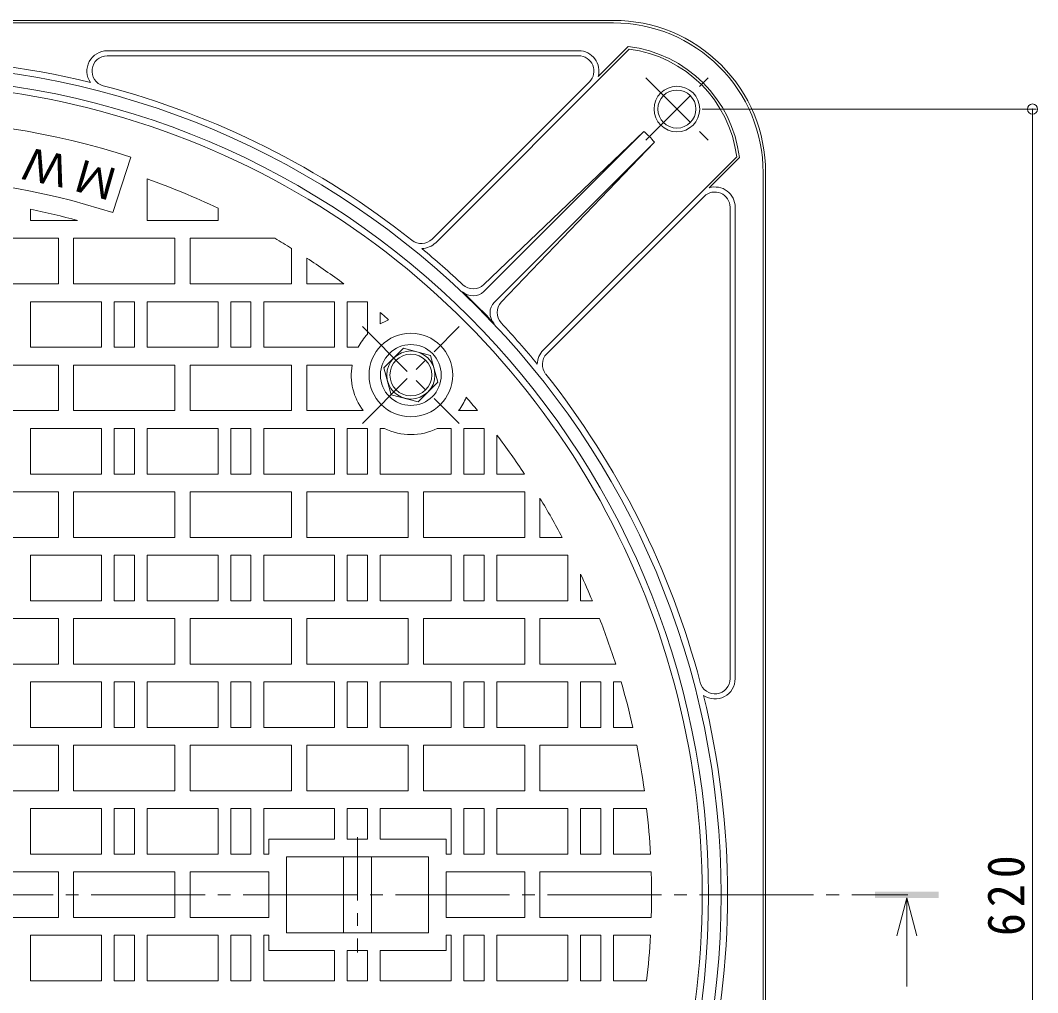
# Model space of a CAD drawing. Units: millimetres, scale not verified. Extents: x -911 to 950, y -675 to 698.
# Drawn here: x -316.2 to 85.1, y 290.6 to 674.2 of the extents above; entities that cross this region are included whole.
import ezdxf
from ezdxf.enums import TextEntityAlignment as Align

# ---------------------------------------------------------------- set-up
doc = ezdxf.new("R2010")
doc.units = ezdxf.units.MM
doc.header["$LTSCALE"] = 5
doc.header["$PDMODE"] = 32
doc.header["$PDSIZE"] = 4
doc.linetypes.add('CHAIN1', pattern=[8, 5, -1, 1, -1])
doc.linetypes.add('CHAIN2', pattern=[12, 9, -1, 1, -1])
for name, color, linetype, lineweight in [('E-0', 4, 'Continuous', 9), ('E-1', 2, 'Continuous', 9), ('E-2', 3, 'Continuous', 9), ('E-4', 7, 'Continuous', 9), ('E-A', 2, 'Continuous', 9)]:
    doc.layers.add(name, color=color, linetype=linetype, lineweight=lineweight)
doc.styles.add('ＭＳ ゴシック', font='')
doc.styles.get('ＭＳ ゴシック').set_extended_font_data('MS Gothic')

msp = doc.modelspace()

# ---------------------------------------------------------------- linework, layer by layer
at = {"layer": 'E-0', "color": 7, "linetype": 'CHAIN2'}
msp.add_line((-768.309, 329.195), (33.786, 329.195), dxfattribs=at)
at = {"layer": 'E-0'}
for q in [(29.453, 312.945), (37.453, 312.945), (33.453, 292.945)]:
    msp.add_line((33.453, 327.945), q, dxfattribs=at)
msp.add_solid([(20.953, 327.945), (45.953, 327.945), (20.953, 330.445), (45.953, 330.445)], dxfattribs=at)
at = {"layer": 'E-1'}
for p, q in [((-82.261, 674.195), (-652.261, 674.195)), ((-82.261, 673.195), (-652.261, 673.195)), ((-96.002, 662.195), (-281.991, 662.195)), ((-152.411, 586.472), (-76.08, 662.804)), ((-88.314, 651.984), (-76.442, 663.855)), ((-96.002, 660.195), (-281.991, 660.195)), ((-91.759, 649.952), (-153.825, 587.886)), ((-133.464, 567.235), (-70.32, 630.379)), ((-133.411, 569.942), (-70.32, 630.379)), ((-129.222, 562.993), (-66.078, 626.136)), ((-66.078, 626.136), (-126.514, 563.045)), ((-109.985, 544.045), (-33.653, 620.377)), ((-44.473, 608.143), (-32.601, 620.015)), ((-23.261, 614.195), (-23.261, 329.195)), ((-22.261, 614.195), (-22.262, 44.195)), ((-46.504, 604.698), (-108.57, 542.631)), ((-36.261, 600.455), (-36.262, 414.465)), ((-34.261, 600.455), (-34.262, 414.465)), ((-23.262, 44.194), (-23.261, 329.194))]:
    msp.add_line(p, q, dxfattribs=at)
at = {"layer": 'E-1', "linetype": 'CHAIN1'}
for p, q in [((-69.568, 651.502), (-44.954, 626.888)), ((-69.568, 626.888), (-44.954, 651.502))]:
    msp.add_line(p, q, dxfattribs=at)
at = {"layer": 'E-1'}
for radius in [9, 7.5]:
    msp.add_circle((-57.261, 639.195), radius, dxfattribs=at)
for centre, radius, start, end in [((-82.261, 614.195), 60, 359.99986, 90), ((-82.261, 614.195), 59, 359.99986, 90), ((-281.991, 654.195), 8, 90, 214.3427), ((-96.002, 654.195), 8, 343.95441, 90), ((-82.261, 614.195), 50, 6.68396, 83.31656), ((-82.261, 614.195), 49, 7.24815, 82.75238), ((-367.261, 329.195), 330, 76.20911, 103.7908), ((-281.991, 654.195), 6, 90, 255.29909), ((-96.002, 654.195), 6, 315, 90), ((-367.261, 329.195), 327.5, 0, 180), ((-367.261, 329.195), 322.5, 0, 180), ((-367.261, 329.195), 330, 51.4938, 75.2986), ((-96.404, 600.053), 40, 40.69878, 49.30122), ((-42.261, 600.455), 6, 0, 135), ((-42.261, 600.455), 8, 0, 106.04559), ((-158.068, 592.129), 6, 231.49385, 315), ((-158.068, 592.129), 8, 271.3186, 315), ((-367.261, 329.195), 329.896, 46.85538, 50.60391), ((-137.561, 574.275), 6, 226.85492, 313.76935), ((-137.707, 571.477), 6, 226.54501, 315), ((-367.261, 329.195), 327.76, 43.45467, 46.54514), ((-124.979, 558.749), 6, 135, 223.45499), ((-122.181, 558.894), 6, 136.23065, 223.14508), ((-367.261, 329.195), 329.896, 39.39609, 43.14442), ((-104.328, 538.388), 8, 135, 178.6814), ((-104.328, 538.388), 6, 135, 218.50615), ((-367.261, 329.195), 330, 14.70132, 38.5062), ((-42.261, 414.465), 6, 194.70128, 0), ((-42.261, 414.465), 8, 235.65877, 0), ((-367.261, 329.195), 330, 359.99997, 13.7908), ((-367.261, 329.195), 327.5, 179.99987, 359.99987), ((-367.261, 329.195), 322.5, 179.99987, 359.99987), ((-367.261, 329.195), 330, 346.20906, 359.9999)]:
    msp.add_arc(centre, radius, start, end, dxfattribs=at)
at = {"layer": 'E-2'}
for p, q in [((-279.809, 598.344), (-272.702, 620.218)), ((-266.261, 611.682), (-266.261, 595.195)), ((-312.261, 599.66), (-312.261, 595.195)), ((-238.261, 600.044), (-238.261, 595.195)), ((-312.261, 595.195), (-293.64, 595.195)), ((-266.261, 595.195), (-238.261, 595.195)), ((-295.261, 570.195), (-295.261, 588.195)), ((-249.261, 570.195), (-249.261, 588.195)), ((-215.87, 588.195), (-249.261, 588.195)), ((-209.261, 570.195), (-209.261, 584.217)), ((-203.261, 570.195), (-203.261, 580.4)), ((-341.261, 570.195), (-301.261, 570.195)), ((-295.261, 570.195), (-255.261, 570.195)), ((-249.261, 570.195), (-209.261, 570.195)), ((-203.261, 570.195), (-188.602, 570.195)), ((-312.261, 563.195), (-284.261, 563.195)), ((-312.261, 563.195), (-312.261, 545.195)), ((-284.261, 563.195), (-284.261, 545.195)), ((-279.261, 563.195), (-279.261, 545.195)), ((-271.261, 563.195), (-279.261, 563.195)), ((-271.261, 563.195), (-271.261, 545.195)), ((-266.261, 563.195), (-238.261, 563.195)), ((-266.261, 563.195), (-266.261, 545.195)), ((-238.261, 563.195), (-238.261, 545.195)), ((-233.261, 563.195), (-233.261, 545.195)), ((-225.261, 563.195), (-233.261, 563.195)), ((-225.261, 563.195), (-225.261, 545.195)), ((-220.261, 563.195), (-192.261, 563.195)), ((-220.261, 563.195), (-220.261, 545.195)), ((-192.261, 563.195), (-192.261, 545.195)), ((-187.261, 563.195), (-187.261, 545.195)), ((-179.527, 563.195), (-187.261, 563.195)), ((-179.261, 562.981), (-179.261, 550.417)), ((-174.261, 558.871), (-174.261, 554.425)), ((-312.261, 545.195), (-284.261, 545.195)), ((-271.261, 545.195), (-279.261, 545.195)), ((-266.261, 545.195), (-238.261, 545.195)), ((-225.261, 545.195), (-233.261, 545.195)), ((-220.261, 545.195), (-192.261, 545.195)), ((-182.999, 545.195), (-187.261, 545.195)), ((-295.261, 520.195), (-295.261, 538.195)), ((-249.261, 520.195), (-249.261, 538.195)), ((-203.261, 520.195), (-203.261, 538.195)), ((-185.368, 538.195), (-203.261, 538.195)), ((-341.261, 520.195), (-301.261, 520.195)), ((-295.261, 520.195), (-255.261, 520.195)), ((-249.261, 520.195), (-209.261, 520.195)), ((-203.261, 520.195), (-181.03, 520.195)), ((-143.371, 520.195), (-135.92, 520.195)), ((-312.261, 513.195), (-284.261, 513.195)), ((-312.261, 513.195), (-312.261, 495.195)), ((-284.261, 513.195), (-284.261, 495.195)), ((-279.261, 513.195), (-279.261, 495.195)), ((-271.261, 513.195), (-279.261, 513.195)), ((-271.261, 513.195), (-271.261, 495.195)), ((-266.261, 513.195), (-238.261, 513.195)), ((-266.261, 513.195), (-266.261, 495.195)), ((-238.261, 513.195), (-238.261, 495.195)), ((-233.261, 513.195), (-233.261, 495.195)), ((-225.261, 513.195), (-233.261, 513.195)), ((-225.261, 513.195), (-225.261, 495.195)), ((-220.261, 513.195), (-192.261, 513.195)), ((-220.261, 513.195), (-220.261, 495.195)), ((-192.261, 513.195), (-192.261, 495.195)), ((-187.261, 513.195), (-187.261, 495.195)), ((-179.261, 513.195), (-187.261, 513.195)), ((-179.261, 513.195), (-179.261, 495.195)), ((-174.261, 513.195), (-174.261, 495.195)), ((-174.261, 513.195), (-172.625, 513.195)), ((-151.775, 513.195), (-146.261, 513.195)), ((-146.261, 513.195), (-146.261, 495.195)), ((-141.261, 513.195), (-141.261, 495.195)), ((-133.261, 513.195), (-141.261, 513.195)), ((-133.261, 513.195), (-133.261, 495.195)), ((-128.262, 510.521), (-128.262, 495.195)), ((-312.261, 495.195), (-284.261, 495.195)), ((-271.261, 495.195), (-279.261, 495.195)), ((-266.261, 495.195), (-238.261, 495.195)), ((-225.261, 495.195), (-233.261, 495.195)), ((-220.261, 495.195), (-192.261, 495.195)), ((-179.261, 495.195), (-187.261, 495.195)), ((-174.261, 495.195), (-146.261, 495.195)), ((-133.261, 495.195), (-141.261, 495.195)), ((-117.373, 495.195), (-128.262, 495.195)), ((-295.261, 470.195), (-295.261, 488.195)), ((-249.261, 470.195), (-249.261, 488.195)), ((-203.261, 470.195), (-203.261, 488.195)), ((-157.261, 470.195), (-157.261, 488.195)), ((-111.261, 470.195), (-111.261, 485.605)), ((-341.261, 470.195), (-301.261, 470.195)), ((-295.261, 470.195), (-255.261, 470.195)), ((-249.261, 470.195), (-209.261, 470.195)), ((-203.261, 470.195), (-163.261, 470.195)), ((-157.261, 470.195), (-117.261, 470.195)), ((-111.261, 470.195), (-102.461, 470.195)), ((-312.261, 463.195), (-284.261, 463.195)), ((-312.261, 463.195), (-312.261, 445.195)), ((-284.261, 463.195), (-284.261, 445.195)), ((-279.261, 463.195), (-279.261, 445.195)), ((-271.261, 463.195), (-279.261, 463.195)), ((-271.261, 463.195), (-271.261, 445.195)), ((-266.261, 463.195), (-238.261, 463.195)), ((-266.261, 463.195), (-266.261, 445.195)), ((-238.261, 463.195), (-238.261, 445.195)), ((-233.261, 463.195), (-233.261, 445.195)), ((-225.261, 463.195), (-233.261, 463.195)), ((-225.261, 463.195), (-225.261, 445.195)), ((-220.261, 463.195), (-192.261, 463.195)), ((-220.261, 463.195), (-220.261, 445.195)), ((-192.261, 463.195), (-192.261, 445.195)), ((-187.261, 463.195), (-187.261, 445.195)), ((-179.261, 463.195), (-187.261, 463.195)), ((-179.261, 463.195), (-179.261, 445.195)), ((-174.261, 463.195), (-146.261, 463.195)), ((-174.261, 463.195), (-174.261, 445.195)), ((-146.261, 463.195), (-146.261, 445.195)), ((-141.261, 463.195), (-141.261, 445.195)), ((-133.261, 463.195), (-141.261, 463.195)), ((-133.261, 463.195), (-133.261, 445.195)), ((-128.262, 463.195), (-100.261, 463.195)), ((-128.262, 463.195), (-128.262, 445.195)), ((-100.261, 463.195), (-100.261, 445.195)), ((-95.261, 455.75), (-95.261, 445.195)), ((-312.261, 445.195), (-284.261, 445.195)), ((-271.261, 445.195), (-279.261, 445.195)), ((-266.261, 445.195), (-238.261, 445.195)), ((-225.261, 445.195), (-233.261, 445.195)), ((-220.261, 445.195), (-192.261, 445.195)), ((-179.261, 445.195), (-187.261, 445.195)), ((-174.261, 445.195), (-146.261, 445.195)), ((-133.261, 445.195), (-141.261, 445.195)), ((-128.262, 445.195), (-100.261, 445.195)), ((-90.595, 445.195), (-95.261, 445.195)), ((-295.261, 420.195), (-295.261, 438.195)), ((-249.261, 420.195), (-249.261, 438.195)), ((-203.261, 420.195), (-203.261, 438.195)), ((-157.261, 420.195), (-157.261, 438.195)), ((-111.261, 420.195), (-111.261, 438.195)), ((-87.763, 438.195), (-111.261, 438.195)), ((-341.261, 420.195), (-301.261, 420.195)), ((-295.261, 420.195), (-255.261, 420.195)), ((-249.261, 420.195), (-209.262, 420.195)), ((-203.261, 420.195), (-163.261, 420.195)), ((-157.261, 420.195), (-117.261, 420.195)), ((-111.261, 420.195), (-81.396, 420.195)), ((-312.261, 413.195), (-284.261, 413.195)), ((-312.261, 413.195), (-312.261, 395.195)), ((-284.261, 413.195), (-284.261, 395.195)), ((-279.261, 413.195), (-279.261, 395.195)), ((-271.261, 413.195), (-279.261, 413.195)), ((-271.261, 413.195), (-271.261, 395.195)), ((-266.261, 413.195), (-238.261, 413.195)), ((-266.261, 413.195), (-266.261, 395.195)), ((-238.261, 413.195), (-238.261, 395.195)), ((-233.261, 413.195), (-233.261, 395.195)), ((-225.262, 413.195), (-233.261, 413.195)), ((-225.262, 413.195), (-225.262, 395.195)), ((-220.261, 413.195), (-192.262, 413.195)), ((-220.261, 413.195), (-220.261, 395.195)), ((-192.262, 413.195), (-192.262, 395.195)), ((-187.261, 413.195), (-187.261, 395.195)), ((-179.261, 413.195), (-187.261, 413.195)), ((-179.261, 413.195), (-179.261, 395.195)), ((-174.261, 413.195), (-146.261, 413.195)), ((-174.261, 413.195), (-174.261, 395.195)), ((-146.261, 413.195), (-146.261, 395.195)), ((-141.261, 413.195), (-141.261, 395.195)), ((-133.262, 413.195), (-141.261, 413.195)), ((-133.262, 413.195), (-133.262, 395.195)), ((-128.262, 413.195), (-100.261, 413.195)), ((-128.262, 413.195), (-128.262, 395.195)), ((-100.261, 413.195), (-100.261, 395.195)), ((-95.261, 413.195), (-95.261, 395.195)), ((-87.261, 413.195), (-95.261, 413.195)), ((-87.261, 413.195), (-87.261, 395.195)), ((-82.261, 413.195), (-82.261, 395.195)), ((-79.261, 413.195), (-82.261, 413.195)), ((-312.261, 395.195), (-284.261, 395.195)), ((-271.261, 395.195), (-279.261, 395.195)), ((-266.261, 395.195), (-238.261, 395.195)), ((-225.262, 395.195), (-233.261, 395.195)), ((-220.261, 395.195), (-192.262, 395.195)), ((-179.261, 395.195), (-187.261, 395.195)), ((-174.261, 395.195), (-146.261, 395.195)), ((-133.262, 395.195), (-141.261, 395.195)), ((-128.262, 395.195), (-100.261, 395.195)), ((-87.261, 395.195), (-95.261, 395.195)), ((-74.611, 395.195), (-82.261, 395.195)), ((-255.261, 388.195), (-295.261, 388.195)), ((-295.261, 370.195), (-295.261, 388.195)), ((-255.261, 370.195), (-255.261, 388.195)), ((-249.261, 370.195), (-249.261, 388.195)), ((-203.261, 370.195), (-203.261, 388.195)), ((-157.261, 370.195), (-157.261, 388.195)), ((-111.261, 370.195), (-111.261, 388.195)), ((-73.12, 388.195), (-111.261, 388.195)), ((-341.261, 370.195), (-301.261, 370.195)), ((-255.261, 370.195), (-295.261, 370.195)), ((-249.261, 370.195), (-209.262, 370.195)), ((-203.261, 370.195), (-163.261, 370.195)), ((-157.261, 370.195), (-117.261, 370.195)), ((-111.261, 370.195), (-70.076, 370.194)), ((-312.261, 363.195), (-284.261, 363.195)), ((-312.261, 363.195), (-312.261, 345.195)), ((-284.261, 363.195), (-284.261, 345.195)), ((-279.261, 363.195), (-279.261, 345.195)), ((-271.261, 363.195), (-279.261, 363.195)), ((-271.261, 363.195), (-271.261, 345.195)), ((-266.261, 363.195), (-238.261, 363.195)), ((-266.261, 363.195), (-266.261, 345.195)), ((-238.261, 363.195), (-238.261, 345.195)), ((-233.261, 363.195), (-233.261, 345.195)), ((-225.262, 363.195), (-233.261, 363.195)), ((-225.262, 363.195), (-225.262, 345.195)), ((-220.261, 363.195), (-192.262, 363.195)), ((-220.261, 363.195), (-220.261, 345.195)), ((-192.262, 363.195), (-192.262, 351.195)), ((-179.261, 363.195), (-187.261, 363.195)), ((-187.261, 363.195), (-187.261, 351.195)), ((-179.261, 363.195), (-179.261, 351.195)), ((-174.261, 363.195), (-146.261, 363.195)), ((-146.261, 363.195), (-146.261, 345.195)), ((-141.261, 363.195), (-141.261, 345.195)), ((-133.262, 363.195), (-141.261, 363.195)), ((-133.262, 363.195), (-133.262, 345.195)), ((-128.262, 363.195), (-100.261, 363.195)), ((-128.262, 363.195), (-128.262, 345.195)), ((-100.261, 363.195), (-100.261, 345.195)), ((-95.261, 363.195), (-95.261, 345.195)), ((-87.261, 363.195), (-95.261, 363.195)), ((-87.261, 363.195), (-87.261, 345.195)), ((-82.261, 363.195), (-82.261, 345.195)), ((-69.194, 363.194), (-82.261, 363.195)), ((-218.261, 351.195), (-192.262, 351.195)), ((-218.261, 345.195), (-218.261, 351.195)), ((-187.261, 351.195), (-179.261, 351.195)), ((-148.261, 345.195), (-148.261, 351.195)), ((-312.261, 345.195), (-284.261, 345.195)), ((-271.261, 345.195), (-279.261, 345.195)), ((-266.261, 345.195), (-238.261, 345.195)), ((-225.262, 345.195), (-233.261, 345.195)), ((-220.261, 345.195), (-218.261, 345.195)), ((-148.261, 345.195), (-146.261, 345.195)), ((-133.262, 345.195), (-141.261, 345.195)), ((-128.262, 345.195), (-100.261, 345.195)), ((-87.261, 345.195), (-95.261, 345.195)), ((-67.688, 345.195), (-82.261, 345.195)), ((-211.261, 344.195), (-155.261, 344.195)), ((-211.261, 329.195), (-211.261, 344.195)), ((-188.761, 329.195), (-188.761, 344.195)), ((-177.761, 329.195), (-177.761, 344.195)), ((-155.261, 329.195), (-155.261, 344.195)), ((-301.261, 338.195), (-341.261, 338.195)), ((-301.261, 329.195), (-301.261, 338.195)), ((-295.261, 338.195), (-255.262, 338.195)), ((-295.261, 329.195), (-295.261, 338.195)), ((-255.262, 329.195), (-255.262, 338.195)), ((-249.262, 338.195), (-218.261, 338.195)), ((-249.262, 329.195), (-249.262, 338.195)), ((-218.261, 329.195), (-218.261, 338.195)), ((-148.261, 338.195), (-117.262, 338.195)), ((-148.261, 329.195), (-148.261, 338.195)), ((-117.262, 329.195), (-117.262, 338.195)), ((-111.262, 338.195), (-67.396, 338.195)), ((-111.262, 329.195), (-111.262, 338.195)), ((-301.261, 329.195), (-301.261, 320.195)), ((-295.261, 329.195), (-295.261, 320.195)), ((-255.262, 329.195), (-255.262, 320.195)), ((-249.262, 329.195), (-249.262, 320.195)), ((-218.261, 329.195), (-218.261, 320.195)), ((-211.261, 329.195), (-211.261, 314.195)), ((-188.761, 329.195), (-188.761, 314.195)), ((-177.761, 329.195), (-177.761, 314.195)), ((-155.261, 329.195), (-155.261, 314.195)), ((-148.261, 329.195), (-148.261, 320.195)), ((-117.262, 329.195), (-117.262, 320.195)), ((-111.262, 329.195), (-111.262, 320.195)), ((-301.261, 320.195), (-341.261, 320.195)), ((-295.261, 320.195), (-255.262, 320.195)), ((-249.262, 320.195), (-218.261, 320.195)), ((-148.261, 320.195), (-117.262, 320.195)), ((-111.262, 320.195), (-67.396, 320.195)), ((-312.261, 313.195), (-284.261, 313.195)), ((-312.261, 295.195), (-312.261, 313.195)), ((-284.261, 295.195), (-284.261, 313.195)), ((-279.261, 295.195), (-279.261, 313.195)), ((-271.261, 313.195), (-279.261, 313.195)), ((-271.262, 295.195), (-271.261, 313.195)), ((-266.262, 295.195), (-266.261, 313.195)), ((-266.261, 313.195), (-238.261, 313.195)), ((-238.261, 295.195), (-238.261, 313.195)), ((-233.261, 295.195), (-233.261, 313.195)), ((-225.262, 313.195), (-233.261, 313.195)), ((-225.262, 295.195), (-225.262, 313.195)), ((-220.261, 295.195), (-220.261, 313.195)), ((-220.261, 313.195), (-218.261, 313.195)), ((-218.261, 313.195), (-218.261, 307.195)), ((-211.261, 314.195), (-155.261, 314.195)), ((-148.261, 313.195), (-146.261, 313.195)), ((-148.261, 313.195), (-148.261, 307.195)), ((-146.262, 295.195), (-146.261, 313.195)), ((-141.262, 295.195), (-141.262, 313.195)), ((-133.262, 313.195), (-141.262, 313.195)), ((-133.262, 295.195), (-133.262, 313.195)), ((-128.262, 313.195), (-100.261, 313.195)), ((-128.262, 295.195), (-128.262, 313.195)), ((-100.261, 295.195), (-100.261, 313.195)), ((-95.262, 295.195), (-95.261, 313.195)), ((-87.262, 313.195), (-95.261, 313.195)), ((-87.262, 295.195), (-87.262, 313.195)), ((-82.262, 295.195), (-82.262, 313.195)), ((-67.688, 313.195), (-82.262, 313.195)), ((-218.261, 307.195), (-192.262, 307.195)), ((-192.262, 295.195), (-192.262, 307.195)), ((-187.262, 295.195), (-187.262, 307.195)), ((-187.262, 307.195), (-179.261, 307.195)), ((-179.261, 295.195), (-179.261, 307.195)), ((-312.261, 295.195), (-284.261, 295.195)), ((-271.262, 295.195), (-279.261, 295.195)), ((-266.262, 295.195), (-238.261, 295.195)), ((-225.262, 295.195), (-233.261, 295.195)), ((-220.261, 295.195), (-192.262, 295.195)), ((-179.261, 295.195), (-187.262, 295.195)), ((-174.261, 295.195), (-146.262, 295.195)), ((-133.262, 295.195), (-141.262, 295.195)), ((-128.262, 295.195), (-100.261, 295.195)), ((-87.262, 295.195), (-95.262, 295.195)), ((-69.194, 295.195), (-82.262, 295.195))]:
    msp.add_line(p, q, dxfattribs=at)
at = {"layer": 'E-2', "linetype": 'CHAIN1'}
for p, q in [((-181.282, 553.338), (-143.119, 515.175)), ((-181.282, 515.175), (-143.119, 553.338)), ((-183.261, 351.913), (-183.261, 306.477))]:
    msp.add_line(p, q, dxfattribs=at)
at = {"layer": 'E-2'}
for points in [[(-301.261, 570.195), (-301.261, 588.195), (-341.261, 588.195)], [(-255.261, 570.195), (-255.261, 588.195), (-295.261, 588.195)], [(-301.261, 520.195), (-301.261, 538.195), (-341.261, 538.195)], [(-255.261, 520.195), (-255.261, 538.195), (-295.261, 538.195)], [(-209.261, 520.195), (-209.261, 538.195), (-249.261, 538.195)], [(-301.261, 470.195), (-301.261, 488.195), (-341.261, 488.195)], [(-255.261, 470.195), (-255.261, 488.195), (-295.261, 488.195)], [(-209.261, 470.195), (-209.261, 488.195), (-249.261, 488.195)], [(-163.261, 470.195), (-163.261, 488.195), (-203.261, 488.195)], [(-117.261, 470.195), (-117.261, 488.195), (-157.261, 488.195)], [(-301.261, 420.195), (-301.261, 438.195), (-341.261, 438.195)], [(-255.261, 420.195), (-255.261, 438.195), (-295.261, 438.195)], [(-209.262, 420.195), (-209.262, 438.195), (-249.261, 438.195)], [(-163.261, 420.195), (-163.261, 438.195), (-203.261, 438.195)], [(-117.261, 420.195), (-117.261, 438.195), (-157.261, 438.195)], [(-301.261, 370.195), (-301.261, 388.195), (-341.261, 388.195)], [(-209.262, 370.195), (-209.262, 388.195), (-249.261, 388.195)], [(-163.261, 370.195), (-163.261, 388.195), (-203.261, 388.195)], [(-117.261, 370.195), (-117.261, 388.195), (-157.261, 388.195)], [(-174.261, 363.195), (-174.261, 351.195), (-148.261, 351.195)], [(-174.261, 295.195), (-174.261, 307.195), (-148.261, 307.195)]]:
    msp.add_lwpolyline(points, dxfattribs=at)
msp.add_circle((-162.2, 534.256), 16.5, dxfattribs=at)
for centre, radius, start, end in [((-367.261, 329.195), 320, 359.99994, 179.99994), ((-367.261, 329.195), 306, 71.99994, 108), ((-367.261, 329.195), 283, 71.99995, 107.99998), ((-367.261, 329.195), 300, 64.53244, 70.32608), ((-367.261, 329.195), 276, 74.52945, 78.50537), ((-367.261, 329.195), 300, 58.21948, 59.69273), ((-367.261, 329.195), 300, 53.44952, 56.86136), ((-367.261, 329.195), 300, 51.19531, 51.26048), ((-367.261, 329.195), 300, 49.13185, 49.95911), ((-162.2, 534.256), 23.5, 111.89908, 120.87883), ((-162.2, 534.256), 23.5, 136.55101, 152.25865), ((-162.2, 534.256), 23.5, 170.35136, 216.7511), ((-162.2, 534.256), 23.5, 323.2489, 338.10092), ((-367.261, 329.195), 300, 39.54369, 40.86812), ((-162.2, 534.256), 23.5, 243.66515, 296.33485), ((-367.261, 329.195), 300, 33.59592, 37.18709), ((-367.261, 329.195), 300, 28.03419, 31.42384), ((-367.261, 329.195), 300, 22.74718, 24.95132), ((-367.261, 329.195), 300, 17.65779, 21.30496), ((-367.261, 329.195), 300, 12.70897, 16.26013), ((-367.261, 329.195), 300, 7.85487, 11.342), ((-367.261, 329.195), 300, 3.05714, 6.50737), ((-367.261, 329.195), 300, 359.99994, 1.71904), ((-367.261, 329.195), 320, 179.99993, 359.99993), ((-367.261, 329.195), 300, 358.28083, 359.99993), ((-367.261, 329.195), 300, 353.4925, 356.94272)]:
    msp.add_arc(centre, radius, start, end, dxfattribs=at)
at = {"layer": 'E-4'}
for p, q in [((84.553, 639.195), (-47.261, 639.195)), ((83.053, 19.195), (83.053, 639.195))]:
    msp.add_line(p, q, dxfattribs=at)
msp.add_point((83.053, 639.195), dxfattribs=at)
at = {"layer": 'E-A'}
msp.add_lwpolyline([(-151.604, 531.417), (-154.444, 542.013), (-165.039, 544.852), (-172.796, 537.095), (-169.957, 526.499), (-159.361, 523.66)], close=True, dxfattribs=at)
at = {"layer": 'E-A', "color": 4}
msp.add_circle((-162.2, 534.256), 12, dxfattribs=at)
at = {"layer": 'E-A'}
for radius in [9.5, 8.25]:
    msp.add_circle((-162.2, 534.256), radius, dxfattribs=at)

# ---------------------------------------------------------------- texts
at = {"layer": 'E-2', "color": 4, "style": 'ＭＳ ゴシック'}
for s, rotation, p in [('Ｗ', 168, (-295.704, 624.392)), ('Ｍ', 164, (-275.327, 618.7))]:
    msp.add_text(s, height=12.83, rotation=rotation, dxfattribs=at).set_placement(p, align=Align.BOTTOM_LEFT)
at = {"layer": 'E-4', "color": 2, "insert": (80.053, 312.945), "char_height": 14.66, "attachment_point": 7, "rotation": 90, "style": 'ＭＳ ゴシック'}
msp.add_mtext('\\T1.27;\\W0.9;620', dxfattribs=at)

doc.saveas('drawing.dxf')
